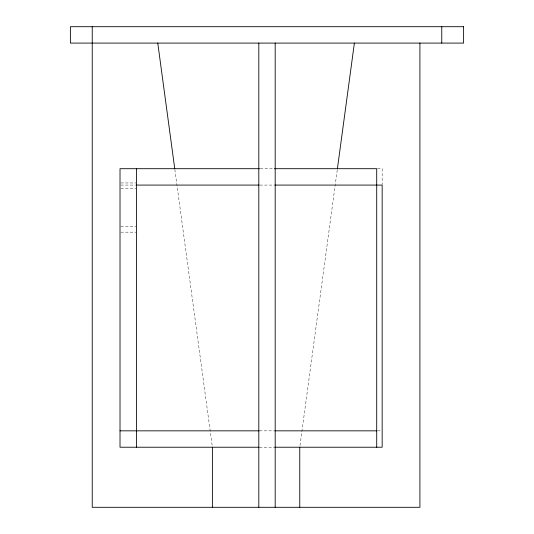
<?xml version="1.0" encoding="UTF-8"?>
<svg xmlns="http://www.w3.org/2000/svg" width="534" height="534" viewBox="0 0 534 534"><rect width="100%" height="100%" fill="white"/><g stroke="black" fill="none" stroke-linecap="round" stroke-linejoin="round"><path stroke-width="0.4" stroke-dasharray="2.67 2" d="M299.995 445.57L337.294 169.532M260.292 168.697L274.076 168.697M377.485 168.697L382.164 168.697L382.164 184.537M120.838 182.955L136.404 182.955M120.838 185.078L135.583 185.078M259.891 185.078L274.076 185.078M120.838 188.475L136.404 188.475M120.838 226.65L136.404 226.65M120.838 232.163L136.404 232.163M259.464 430.838L274.429 430.838M377.485 430.838L381.383 430.838M259.464 447.225L274.429 447.225M174.858 169.532L212.165 445.57"/><path stroke-width="0.8" d="M337.408 168.704L354.382 43.087M259.464 168.697L120.017 168.697L120.017 447.225L259.057 447.225M274.429 168.697L376.704 168.697L376.704 447.225M136.404 185.078L259.057 185.078M274.91 185.078L382.164 185.078L382.164 447.225L274.803 447.225M120.017 430.838L259.057 430.838M274.91 430.838L376.704 430.838M157.77 43.087L174.751 168.704M441.765 26.7L441.765 43.087M419.918 43.087L419.918 507.3L92.235 507.3L92.235 26.7M299.768 447.225L299.768 507.3M275.19 43.087L275.19 507.3M258.81 43.087L258.81 507.3M212.385 447.225L212.385 507.3M136.404 168.697L136.404 447.225M463.612 26.7L70.388 26.7L70.388 43.087L463.612 43.087L463.612 26.7"/></g></svg>
